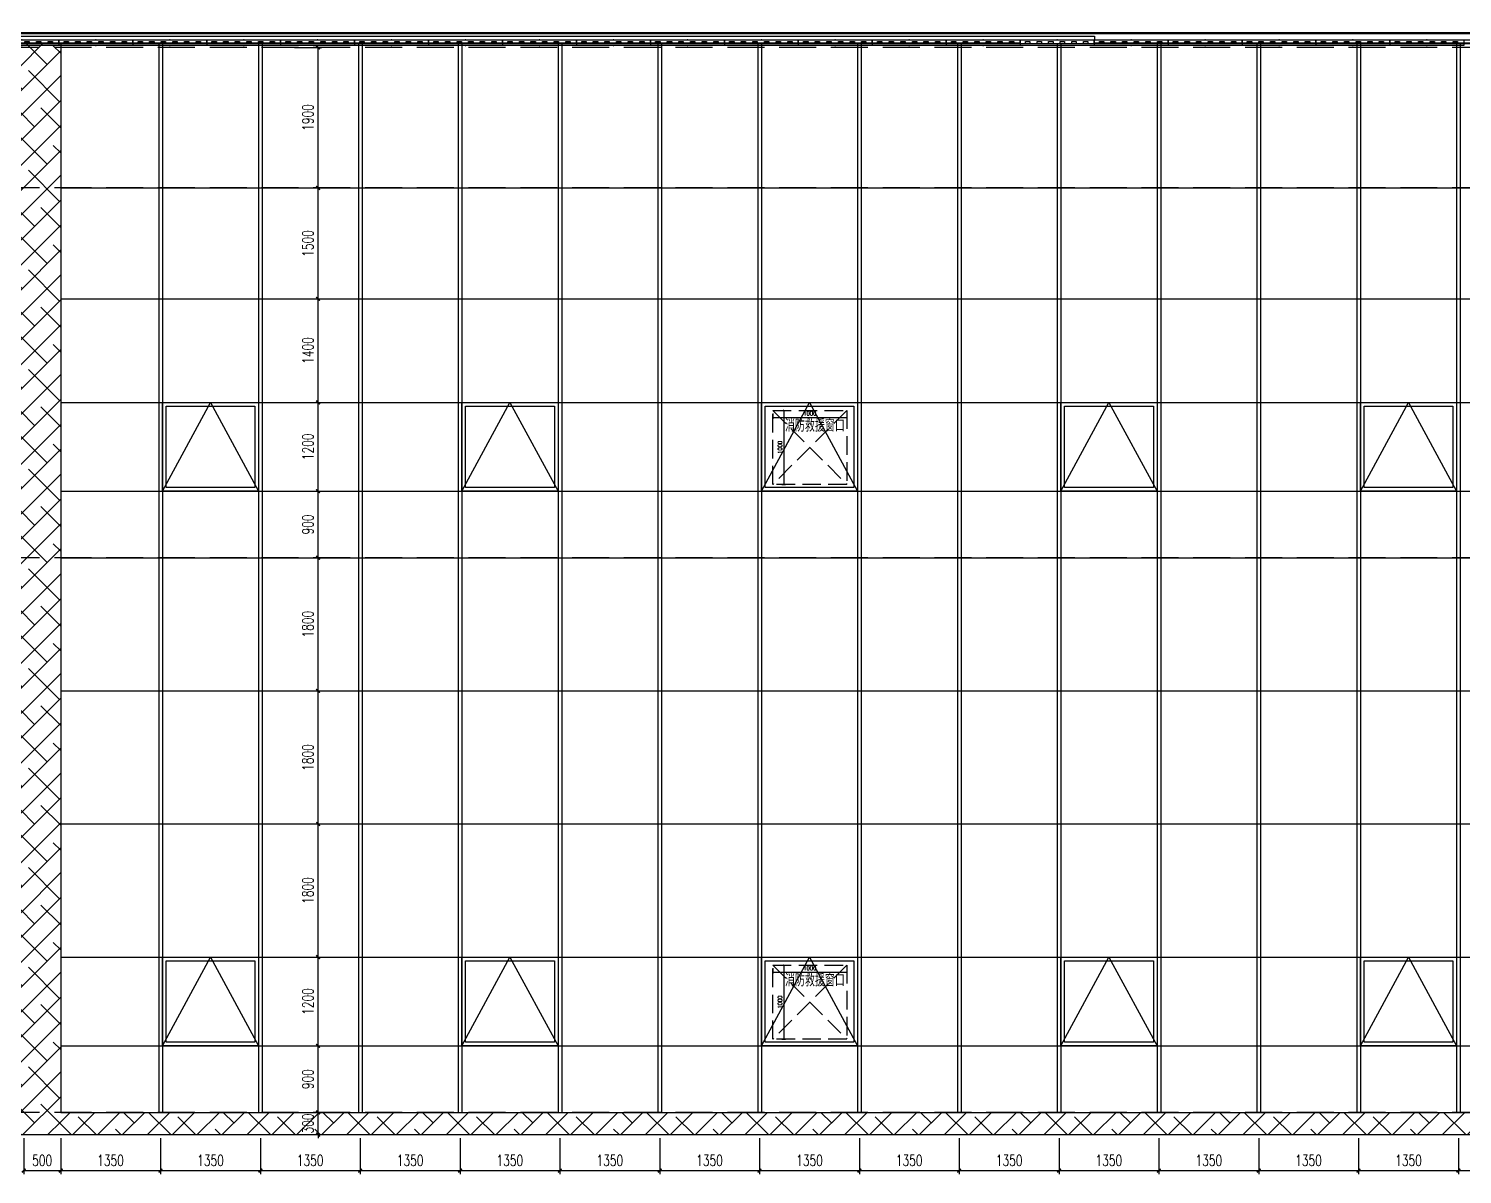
# Model space of a CAD drawing. Extents: x -2377130 to 293730, y -2 to 754590.
# Drawn here: x -2084790 to -2065404, y 516400 to 531890 of the extents above; entities that cross this region are included whole.
import ezdxf
from ezdxf.enums import TextEntityAlignment as Align

# ---------------------------------------------------------------- set-up
doc = ezdxf.new("R2010")
doc.units = 0
doc.header["$LTSCALE"] = 1000
doc.header["$MEASUREMENT"] = 0
for name, pattern in [('__DASH', [0.35, 0.25, -0.1]), ('DASH', [0.35, 0.25, -0.1]), ('DOTE', [2.42, 2, -0.2, 0.02, -0.2])]:
    doc.linetypes.add(name, pattern=pattern)
doc.layers.get('Defpoints').update_dxf_attribs({"color": 210})
for name, color, linetype in [('A-AXIS-DOTE', 14, 'DOTE'), ('A-AXIS-DP', 126, 'Continuous'), ('A-HATCH-2', 251, 'Continuous'), ('A-LIN-V', 9, 'Continuous'), ('A-SFCE', 30, 'Continuous'), ('A-WINDOW', 140, 'Continuous'), ('AS-WALL', 40, 'Continuous'), ('DIM-照明', 3, 'Continuous'), ('EQUIP-照明', 3, 'Continuous'), ('PUB_DIM', 3, 'Continuous'), ('建-文字', 7, 'Continuous')]:
    doc.layers.add(name, color=color, linetype=linetype)
doc.layers.add('A-WALL-HATCH', color=8, linetype='Continuous', lineweight=13)
doc.styles.add('_TCH_DIM_T3', font='SIMPLEX', dxfattribs={"width": 0.705882, "bigfont": 'GBCBIG'})
doc.styles.add('_TEL_DIM', font='SIMPLEX', dxfattribs={"width": 0.8, "height": 3.5, "bigfont": 'HZTXT'})
doc.styles.add('A-STANDARD', font='SIMPLEX', dxfattribs={"bigfont": 'GBCBIG'})
doc.dimstyles.new('_TCH_ARCH&&20', dxfattribs={"dimtxt": 59.5, "dimasz": 20, "dimexe": 20, "dimexo": 20, "dimgap": 25.25, "dimtad": 1, "dimdec": 0, "dimzin": 0, "dimdsep": 46, "dimtxsty": '_TCH_DIM_T3', "dimblk": 'ARCHTICK', "dimcen": 0.09, "dimclrt": 7, "dimazin": 2, "dimtfac": 1, "dimtdec": 0, "dimtix": 1, "dimtmove": 2, "dimatfit": 3, "dimfxl": 0, "dimtolj": 1, "dimtzin": 0, "dimarcsym": 0})
doc.dimstyles.new('_TCH_ARCH&&50', dxfattribs={"dimtxt": 148.75, "dimasz": 50, "dimexe": 50, "dimexo": 50, "dimgap": 63.125, "dimtad": 1, "dimdec": 0, "dimzin": 0, "dimdsep": 46, "dimtxsty": '_TCH_DIM_T3', "dimblk": 'ARCHTICK', "dimcen": 0.09, "dimclrt": 7, "dimazin": 2, "dimtfac": 1, "dimtdec": 0, "dimtix": 1, "dimtmove": 2, "dimatfit": 3, "dimfxl": 0, "dimtolj": 1, "dimtzin": 0, "dimarcsym": 0})
pattern_1 = [(45, (0, 0), (-168.379802, 168.379802), []), (135, (0, 0), (-505.139407, 168.379802), [595.3125, -357.1875])]

# ---------------------------------------------------------------- blocks, each defined once
blk = doc.blocks.new('34543')
at = {"layer": 'A-WINDOW', "color": 8}
for p, q in [((-2029402, 531687), (-2029402, 517237)), ((-2029352, 531687), (-2029352, 517237))]:
    blk.add_line(p, q, dxfattribs=at)
blk = doc.blocks.new('w42343')
at = {"layer": 'A-WINDOW', "color": 8}
blk.add_lwpolyline([(-2124382, 518137), (-2123732, 519337), (-2123082, 518137)], dxfattribs=at)
for points in [[(-2124382, 519337), (-2123082, 519337), (-2123082, 518137), (-2124382, 518137)], [(-2124332, 519287), (-2123132, 519287), (-2123132, 518187), (-2124332, 518187)]]:
    blk.add_lwpolyline(points, close=True, dxfattribs=at)
blk = doc.blocks.new('_ArchTick')
at = {"color": 0, "linetype": 'ByBlock', "const_width": 0.4}
blk.add_lwpolyline([(-0.5, -0.5), (0.5, 0.5)], dxfattribs=at)
blk = doc.blocks.new('*D596')
at = {"layer": 'Defpoints', "color": 0}
for p in [(74222, -10680), (75222, -10680), (75222, -10754)]:
    blk.add_point(p, dxfattribs=at)
at = {"layer": 'PUB_DIM', "color": 0, "lineweight": -2}
for p, q in [((74222, -10700), (74222, -10774)), ((74222, -10754), (75222, -10754)), ((75222, -10700), (75222, -10774))]:
    blk.add_line(p, q, dxfattribs=at)
at = {"layer": 'PUB_DIM', "color": 0, "lineweight": -2, "xscale": 20, "yscale": 20, "zscale": 20, "rotation": 180}
blk.add_blockref('_ArchTick', (74222, -10754), dxfattribs=at)
at = {"layer": 'PUB_DIM', "color": 0, "lineweight": -2, "xscale": 20, "yscale": 20, "zscale": 20}
blk.add_blockref('_ArchTick', (75222, -10754), dxfattribs=at)
at = {"layer": 'PUB_DIM', "color": 7, "insert": (74722, -10699), "char_height": 59.5, "attachment_point": 5, "style": '_TCH_DIM_T3'}
blk.add_mtext('\\A1;1000', dxfattribs=at)
blk = doc.blocks.new('*D597')
at = {"layer": 'Defpoints', "color": 0}
for p in [(74323, -10659), (74374, -10659), (74323, -11659)]:
    blk.add_point(p, dxfattribs=at)
at = {"layer": 'PUB_DIM', "color": 0, "lineweight": -2}
for p, q in [((74343, -10659), (74394, -10659)), ((74374, -11659), (74374, -10659)), ((74343, -11659), (74394, -11659))]:
    blk.add_line(p, q, dxfattribs=at)
at = {"layer": 'PUB_DIM', "color": 0, "lineweight": -2, "xscale": 20, "yscale": 20, "zscale": 20}
for p, rotation in [((74374, -10659), 90), ((74374, -11659), 270)]:
    blk.add_blockref('_ArchTick', p, dxfattribs=dict(at, rotation=rotation))
at = {"layer": 'PUB_DIM', "color": 7, "insert": (74319, -11159), "char_height": 59.5, "attachment_point": 5, "rotation": 90, "style": '_TCH_DIM_T3'}
blk.add_mtext('\\A1;1000', dxfattribs=at)
blk = doc.blocks.new('*D572')
at = {"layer": 'A-AXIS-DP', "color": 0, "lineweight": -2}
for p, q in [((-2065457, 516887), (-2065457, 516400)), ((-2064107, 516887), (-2064107, 516400)), ((-2065457, 516450), (-2064107, 516450))]:
    blk.add_line(p, q, dxfattribs=at)
at = {"layer": 'Defpoints', "color": 0}
for p in [(-2065457, 516937), (-2064107, 516937), (-2064107, 516450)]:
    blk.add_point(p, dxfattribs=at)
at = {"layer": 'A-AXIS-DP', "color": 0, "lineweight": -2, "xscale": 50, "yscale": 50, "zscale": 50, "rotation": 180}
blk.add_blockref('_ArchTick', (-2065457, 516450), dxfattribs=at)
at = {"layer": 'A-AXIS-DP', "color": 0, "lineweight": -2, "xscale": 50, "yscale": 50, "zscale": 50}
blk.add_blockref('_ArchTick', (-2064107, 516450), dxfattribs=at)
at = {"layer": 'A-AXIS-DP', "color": 7, "insert": (-2064782, 516587), "char_height": 148.8, "attachment_point": 5, "style": '_TCH_DIM_T3'}
blk.add_mtext('\\A1;1350', dxfattribs=at)
blk = doc.blocks.new('*D571')
at = {"layer": 'A-AXIS-DP', "color": 0, "lineweight": -2}
for p, q in [((-2066807, 516887), (-2066807, 516400)), ((-2065457, 516887), (-2065457, 516400)), ((-2066807, 516450), (-2065457, 516450))]:
    blk.add_line(p, q, dxfattribs=at)
at = {"layer": 'Defpoints', "color": 0}
for p in [(-2066807, 516937), (-2065457, 516937), (-2065457, 516450)]:
    blk.add_point(p, dxfattribs=at)
at = {"layer": 'A-AXIS-DP', "color": 0, "lineweight": -2, "xscale": 50, "yscale": 50, "zscale": 50, "rotation": 180}
blk.add_blockref('_ArchTick', (-2066807, 516450), dxfattribs=at)
at = {"layer": 'A-AXIS-DP', "color": 0, "lineweight": -2, "xscale": 50, "yscale": 50, "zscale": 50}
blk.add_blockref('_ArchTick', (-2065457, 516450), dxfattribs=at)
at = {"layer": 'A-AXIS-DP', "color": 7, "insert": (-2066132, 516587), "char_height": 148.8, "attachment_point": 5, "style": '_TCH_DIM_T3'}
blk.add_mtext('\\A1;1350', dxfattribs=at)
blk = doc.blocks.new('*D570')
at = {"layer": 'A-AXIS-DP', "color": 0, "lineweight": -2}
for p, q in [((-2068157, 516887), (-2068157, 516400)), ((-2066807, 516887), (-2066807, 516400)), ((-2068157, 516450), (-2066807, 516450))]:
    blk.add_line(p, q, dxfattribs=at)
at = {"layer": 'Defpoints', "color": 0}
for p in [(-2068157, 516937), (-2066807, 516937), (-2066807, 516450)]:
    blk.add_point(p, dxfattribs=at)
at = {"layer": 'A-AXIS-DP', "color": 0, "lineweight": -2, "xscale": 50, "yscale": 50, "zscale": 50, "rotation": 180}
blk.add_blockref('_ArchTick', (-2068157, 516450), dxfattribs=at)
at = {"layer": 'A-AXIS-DP', "color": 0, "lineweight": -2, "xscale": 50, "yscale": 50, "zscale": 50}
blk.add_blockref('_ArchTick', (-2066807, 516450), dxfattribs=at)
at = {"layer": 'A-AXIS-DP', "color": 7, "insert": (-2067482, 516587), "char_height": 148.8, "attachment_point": 5, "style": '_TCH_DIM_T3'}
blk.add_mtext('\\A1;1350', dxfattribs=at)
blk = doc.blocks.new('*D569')
at = {"layer": 'A-AXIS-DP', "color": 0, "lineweight": -2}
for p, q in [((-2069507, 516887), (-2069507, 516400)), ((-2068157, 516887), (-2068157, 516400)), ((-2069507, 516450), (-2068157, 516450))]:
    blk.add_line(p, q, dxfattribs=at)
at = {"layer": 'Defpoints', "color": 0}
for p in [(-2069507, 516937), (-2068157, 516937), (-2068157, 516450)]:
    blk.add_point(p, dxfattribs=at)
at = {"layer": 'A-AXIS-DP', "color": 0, "lineweight": -2, "xscale": 50, "yscale": 50, "zscale": 50, "rotation": 180}
blk.add_blockref('_ArchTick', (-2069507, 516450), dxfattribs=at)
at = {"layer": 'A-AXIS-DP', "color": 0, "lineweight": -2, "xscale": 50, "yscale": 50, "zscale": 50}
blk.add_blockref('_ArchTick', (-2068157, 516450), dxfattribs=at)
at = {"layer": 'A-AXIS-DP', "color": 7, "insert": (-2068832, 516587), "char_height": 148.8, "attachment_point": 5, "style": '_TCH_DIM_T3'}
blk.add_mtext('\\A1;1350', dxfattribs=at)
blk = doc.blocks.new('*D568')
at = {"layer": 'A-AXIS-DP', "color": 0, "lineweight": -2}
for p, q in [((-2070857, 516887), (-2070857, 516400)), ((-2069507, 516887), (-2069507, 516400)), ((-2070857, 516450), (-2069507, 516450))]:
    blk.add_line(p, q, dxfattribs=at)
at = {"layer": 'Defpoints', "color": 0}
for p in [(-2070857, 516937), (-2069507, 516937), (-2069507, 516450)]:
    blk.add_point(p, dxfattribs=at)
at = {"layer": 'A-AXIS-DP', "color": 0, "lineweight": -2, "xscale": 50, "yscale": 50, "zscale": 50, "rotation": 180}
blk.add_blockref('_ArchTick', (-2070857, 516450), dxfattribs=at)
at = {"layer": 'A-AXIS-DP', "color": 0, "lineweight": -2, "xscale": 50, "yscale": 50, "zscale": 50}
blk.add_blockref('_ArchTick', (-2069507, 516450), dxfattribs=at)
at = {"layer": 'A-AXIS-DP', "color": 7, "insert": (-2070182, 516587), "char_height": 148.8, "attachment_point": 5, "style": '_TCH_DIM_T3'}
blk.add_mtext('\\A1;1350', dxfattribs=at)
blk = doc.blocks.new('*D567')
at = {"layer": 'A-AXIS-DP', "color": 0, "lineweight": -2}
for p, q in [((-2072207, 516887), (-2072207, 516400)), ((-2070857, 516887), (-2070857, 516400)), ((-2072207, 516450), (-2070857, 516450))]:
    blk.add_line(p, q, dxfattribs=at)
at = {"layer": 'Defpoints', "color": 0}
for p in [(-2072207, 516937), (-2070857, 516937), (-2070857, 516450)]:
    blk.add_point(p, dxfattribs=at)
at = {"layer": 'A-AXIS-DP', "color": 0, "lineweight": -2, "xscale": 50, "yscale": 50, "zscale": 50, "rotation": 180}
blk.add_blockref('_ArchTick', (-2072207, 516450), dxfattribs=at)
at = {"layer": 'A-AXIS-DP', "color": 0, "lineweight": -2, "xscale": 50, "yscale": 50, "zscale": 50}
blk.add_blockref('_ArchTick', (-2070857, 516450), dxfattribs=at)
at = {"layer": 'A-AXIS-DP', "color": 7, "insert": (-2071532, 516587), "char_height": 148.8, "attachment_point": 5, "style": '_TCH_DIM_T3'}
blk.add_mtext('\\A1;1350', dxfattribs=at)
blk = doc.blocks.new('*D566')
at = {"layer": 'A-AXIS-DP', "color": 0, "lineweight": -2}
for p, q in [((-2073557, 516887), (-2073557, 516400)), ((-2072207, 516887), (-2072207, 516400)), ((-2073557, 516450), (-2072207, 516450))]:
    blk.add_line(p, q, dxfattribs=at)
at = {"layer": 'Defpoints', "color": 0}
for p in [(-2073557, 516937), (-2072207, 516937), (-2072207, 516450)]:
    blk.add_point(p, dxfattribs=at)
at = {"layer": 'A-AXIS-DP', "color": 0, "lineweight": -2, "xscale": 50, "yscale": 50, "zscale": 50, "rotation": 180}
blk.add_blockref('_ArchTick', (-2073557, 516450), dxfattribs=at)
at = {"layer": 'A-AXIS-DP', "color": 0, "lineweight": -2, "xscale": 50, "yscale": 50, "zscale": 50}
blk.add_blockref('_ArchTick', (-2072207, 516450), dxfattribs=at)
at = {"layer": 'A-AXIS-DP', "color": 7, "insert": (-2072882, 516587), "char_height": 148.8, "attachment_point": 5, "style": '_TCH_DIM_T3'}
blk.add_mtext('\\A1;1350', dxfattribs=at)
blk = doc.blocks.new('*D565')
at = {"layer": 'A-AXIS-DP', "color": 0, "lineweight": -2}
for p, q in [((-2074907, 516887), (-2074907, 516400)), ((-2073557, 516887), (-2073557, 516400)), ((-2074907, 516450), (-2073557, 516450))]:
    blk.add_line(p, q, dxfattribs=at)
at = {"layer": 'Defpoints', "color": 0}
for p in [(-2074907, 516937), (-2073557, 516937), (-2073557, 516450)]:
    blk.add_point(p, dxfattribs=at)
at = {"layer": 'A-AXIS-DP', "color": 0, "lineweight": -2, "xscale": 50, "yscale": 50, "zscale": 50, "rotation": 180}
blk.add_blockref('_ArchTick', (-2074907, 516450), dxfattribs=at)
at = {"layer": 'A-AXIS-DP', "color": 0, "lineweight": -2, "xscale": 50, "yscale": 50, "zscale": 50}
blk.add_blockref('_ArchTick', (-2073557, 516450), dxfattribs=at)
at = {"layer": 'A-AXIS-DP', "color": 7, "insert": (-2074232, 516587), "char_height": 148.8, "attachment_point": 5, "style": '_TCH_DIM_T3'}
blk.add_mtext('\\A1;1350', dxfattribs=at)
blk = doc.blocks.new('*D564')
at = {"layer": 'A-AXIS-DP', "color": 0, "lineweight": -2}
for p, q in [((-2076257, 516887), (-2076257, 516400)), ((-2074907, 516887), (-2074907, 516400)), ((-2076257, 516450), (-2074907, 516450))]:
    blk.add_line(p, q, dxfattribs=at)
at = {"layer": 'Defpoints', "color": 0}
for p in [(-2076257, 516937), (-2074907, 516937), (-2074907, 516450)]:
    blk.add_point(p, dxfattribs=at)
at = {"layer": 'A-AXIS-DP', "color": 0, "lineweight": -2, "xscale": 50, "yscale": 50, "zscale": 50, "rotation": 180}
blk.add_blockref('_ArchTick', (-2076257, 516450), dxfattribs=at)
at = {"layer": 'A-AXIS-DP', "color": 0, "lineweight": -2, "xscale": 50, "yscale": 50, "zscale": 50}
blk.add_blockref('_ArchTick', (-2074907, 516450), dxfattribs=at)
at = {"layer": 'A-AXIS-DP', "color": 7, "insert": (-2075582, 516587), "char_height": 148.8, "attachment_point": 5, "style": '_TCH_DIM_T3'}
blk.add_mtext('\\A1;1350', dxfattribs=at)
blk = doc.blocks.new('*D563')
at = {"layer": 'A-AXIS-DP', "color": 0, "lineweight": -2}
for p, q in [((-2077607, 516887), (-2077607, 516400)), ((-2076257, 516887), (-2076257, 516400)), ((-2077607, 516450), (-2076257, 516450))]:
    blk.add_line(p, q, dxfattribs=at)
at = {"layer": 'Defpoints', "color": 0}
for p in [(-2077607, 516937), (-2076257, 516937), (-2076257, 516450)]:
    blk.add_point(p, dxfattribs=at)
at = {"layer": 'A-AXIS-DP', "color": 0, "lineweight": -2, "xscale": 50, "yscale": 50, "zscale": 50, "rotation": 180}
blk.add_blockref('_ArchTick', (-2077607, 516450), dxfattribs=at)
at = {"layer": 'A-AXIS-DP', "color": 0, "lineweight": -2, "xscale": 50, "yscale": 50, "zscale": 50}
blk.add_blockref('_ArchTick', (-2076257, 516450), dxfattribs=at)
at = {"layer": 'A-AXIS-DP', "color": 7, "insert": (-2076932, 516587), "char_height": 148.8, "attachment_point": 5, "style": '_TCH_DIM_T3'}
blk.add_mtext('\\A1;1350', dxfattribs=at)
blk = doc.blocks.new('*D562')
at = {"layer": 'A-AXIS-DP', "color": 0, "lineweight": -2}
for p, q in [((-2078957, 516887), (-2078957, 516400)), ((-2077607, 516887), (-2077607, 516400)), ((-2078957, 516450), (-2077607, 516450))]:
    blk.add_line(p, q, dxfattribs=at)
at = {"layer": 'Defpoints', "color": 0}
for p in [(-2078957, 516937), (-2077607, 516937), (-2077607, 516450)]:
    blk.add_point(p, dxfattribs=at)
at = {"layer": 'A-AXIS-DP', "color": 0, "lineweight": -2, "xscale": 50, "yscale": 50, "zscale": 50, "rotation": 180}
blk.add_blockref('_ArchTick', (-2078957, 516450), dxfattribs=at)
at = {"layer": 'A-AXIS-DP', "color": 0, "lineweight": -2, "xscale": 50, "yscale": 50, "zscale": 50}
blk.add_blockref('_ArchTick', (-2077607, 516450), dxfattribs=at)
at = {"layer": 'A-AXIS-DP', "color": 7, "insert": (-2078282, 516587), "char_height": 148.8, "attachment_point": 5, "style": '_TCH_DIM_T3'}
blk.add_mtext('\\A1;1350', dxfattribs=at)
blk = doc.blocks.new('*D561')
at = {"layer": 'A-AXIS-DP', "color": 0, "lineweight": -2}
for p, q in [((-2080307, 516887), (-2080307, 516400)), ((-2078957, 516887), (-2078957, 516400)), ((-2080307, 516450), (-2078957, 516450))]:
    blk.add_line(p, q, dxfattribs=at)
at = {"layer": 'Defpoints', "color": 0}
for p in [(-2080307, 516937), (-2078957, 516937), (-2078957, 516450)]:
    blk.add_point(p, dxfattribs=at)
at = {"layer": 'A-AXIS-DP', "color": 0, "lineweight": -2, "xscale": 50, "yscale": 50, "zscale": 50, "rotation": 180}
blk.add_blockref('_ArchTick', (-2080307, 516450), dxfattribs=at)
at = {"layer": 'A-AXIS-DP', "color": 0, "lineweight": -2, "xscale": 50, "yscale": 50, "zscale": 50}
blk.add_blockref('_ArchTick', (-2078957, 516450), dxfattribs=at)
at = {"layer": 'A-AXIS-DP', "color": 7, "insert": (-2079632, 516587), "char_height": 148.8, "attachment_point": 5, "style": '_TCH_DIM_T3'}
blk.add_mtext('\\A1;1350', dxfattribs=at)
blk = doc.blocks.new('*D560')
at = {"layer": 'A-AXIS-DP', "color": 0, "lineweight": -2}
for p, q in [((-2081657, 516887), (-2081657, 516400)), ((-2080307, 516887), (-2080307, 516400)), ((-2081657, 516450), (-2080307, 516450))]:
    blk.add_line(p, q, dxfattribs=at)
at = {"layer": 'Defpoints', "color": 0}
for p in [(-2081657, 516937), (-2080307, 516937), (-2080307, 516450)]:
    blk.add_point(p, dxfattribs=at)
at = {"layer": 'A-AXIS-DP', "color": 0, "lineweight": -2, "xscale": 50, "yscale": 50, "zscale": 50, "rotation": 180}
blk.add_blockref('_ArchTick', (-2081657, 516450), dxfattribs=at)
at = {"layer": 'A-AXIS-DP', "color": 0, "lineweight": -2, "xscale": 50, "yscale": 50, "zscale": 50}
blk.add_blockref('_ArchTick', (-2080307, 516450), dxfattribs=at)
at = {"layer": 'A-AXIS-DP', "color": 7, "insert": (-2080982, 516587), "char_height": 148.8, "attachment_point": 5, "style": '_TCH_DIM_T3'}
blk.add_mtext('\\A1;1350', dxfattribs=at)
blk = doc.blocks.new('*D559')
at = {"layer": 'A-AXIS-DP', "color": 0, "lineweight": -2}
for p, q in [((-2083007, 516887), (-2083007, 516400)), ((-2081657, 516887), (-2081657, 516400)), ((-2083007, 516450), (-2081657, 516450))]:
    blk.add_line(p, q, dxfattribs=at)
at = {"layer": 'Defpoints', "color": 0}
for p in [(-2083007, 516937), (-2081657, 516937), (-2081657, 516450)]:
    blk.add_point(p, dxfattribs=at)
at = {"layer": 'A-AXIS-DP', "color": 0, "lineweight": -2, "xscale": 50, "yscale": 50, "zscale": 50, "rotation": 180}
blk.add_blockref('_ArchTick', (-2083007, 516450), dxfattribs=at)
at = {"layer": 'A-AXIS-DP', "color": 0, "lineweight": -2, "xscale": 50, "yscale": 50, "zscale": 50}
blk.add_blockref('_ArchTick', (-2081657, 516450), dxfattribs=at)
at = {"layer": 'A-AXIS-DP', "color": 7, "insert": (-2082332, 516587), "char_height": 148.8, "attachment_point": 5, "style": '_TCH_DIM_T3'}
blk.add_mtext('\\A1;1350', dxfattribs=at)
blk = doc.blocks.new('*D558')
at = {"layer": 'A-AXIS-DP', "color": 0, "lineweight": -2}
for p, q in [((-2084357, 516887), (-2084357, 516400)), ((-2083007, 516887), (-2083007, 516400)), ((-2084357, 516450), (-2083007, 516450))]:
    blk.add_line(p, q, dxfattribs=at)
at = {"layer": 'Defpoints', "color": 0}
for p in [(-2084357, 516937), (-2083007, 516937), (-2083007, 516450)]:
    blk.add_point(p, dxfattribs=at)
at = {"layer": 'A-AXIS-DP', "color": 0, "lineweight": -2, "xscale": 50, "yscale": 50, "zscale": 50, "rotation": 180}
blk.add_blockref('_ArchTick', (-2084357, 516450), dxfattribs=at)
at = {"layer": 'A-AXIS-DP', "color": 0, "lineweight": -2, "xscale": 50, "yscale": 50, "zscale": 50}
blk.add_blockref('_ArchTick', (-2083007, 516450), dxfattribs=at)
at = {"layer": 'A-AXIS-DP', "color": 7, "insert": (-2083682, 516587), "char_height": 148.8, "attachment_point": 5, "style": '_TCH_DIM_T3'}
blk.add_mtext('\\A1;1350', dxfattribs=at)
blk = doc.blocks.new('*D546')
at = {"layer": 'A-AXIS-DP', "color": 0, "lineweight": -2}
for p, q in [((-2081195, 517237), (-2080827, 517237)), ((-2080877, 517237), (-2080877, 517287)), ((-2080877, 516937), (-2080877, 517237)), ((-2081195, 516937), (-2080827, 516937)), ((-2080877, 516937), (-2080877, 516887))]:
    blk.add_line(p, q, dxfattribs=at)
at = {"layer": 'Defpoints', "color": 0}
for p in [(-2081245, 517237), (-2080877, 517237), (-2081245, 516937)]:
    blk.add_point(p, dxfattribs=at)
at = {"layer": 'A-AXIS-DP', "color": 0, "lineweight": -2, "xscale": 50, "yscale": 50, "zscale": 50}
for p, rotation in [((-2080877, 517237), 270), ((-2080877, 516937), 90)]:
    blk.add_blockref('_ArchTick', p, dxfattribs=dict(at, rotation=rotation))
at = {"layer": 'A-AXIS-DP', "color": 7, "insert": (-2081015, 517087), "char_height": 148.8, "attachment_point": 5, "rotation": 90, "style": '_TCH_DIM_T3'}
blk.add_mtext('\\A1;300', dxfattribs=at)
blk = doc.blocks.new('*D545')
at = {"layer": 'A-AXIS-DP', "color": 0, "lineweight": -2}
for p, q in [((-2081195, 518137), (-2080827, 518137)), ((-2080877, 517237), (-2080877, 518137)), ((-2081195, 517237), (-2080827, 517237))]:
    blk.add_line(p, q, dxfattribs=at)
at = {"layer": 'Defpoints', "color": 0}
for p in [(-2081245, 518137), (-2080877, 518137), (-2081245, 517237)]:
    blk.add_point(p, dxfattribs=at)
at = {"layer": 'A-AXIS-DP', "color": 0, "lineweight": -2, "xscale": 50, "yscale": 50, "zscale": 50}
for p, rotation in [((-2080877, 518137), 90), ((-2080877, 517237), 270)]:
    blk.add_blockref('_ArchTick', p, dxfattribs=dict(at, rotation=rotation))
at = {"layer": 'A-AXIS-DP', "color": 7, "insert": (-2081015, 517687), "char_height": 148.8, "attachment_point": 5, "rotation": 90, "style": '_TCH_DIM_T3'}
blk.add_mtext('\\A1;900', dxfattribs=at)
blk = doc.blocks.new('*D544')
at = {"layer": 'A-AXIS-DP', "color": 0, "lineweight": -2}
for p, q in [((-2081195, 519337), (-2080827, 519337)), ((-2080877, 518137), (-2080877, 519337)), ((-2081195, 518137), (-2080827, 518137))]:
    blk.add_line(p, q, dxfattribs=at)
at = {"layer": 'Defpoints', "color": 0}
for p in [(-2081245, 519337), (-2080877, 519337), (-2081245, 518137)]:
    blk.add_point(p, dxfattribs=at)
at = {"layer": 'A-AXIS-DP', "color": 0, "lineweight": -2, "xscale": 50, "yscale": 50, "zscale": 50}
for p, rotation in [((-2080877, 519337), 90), ((-2080877, 518137), 270)]:
    blk.add_blockref('_ArchTick', p, dxfattribs=dict(at, rotation=rotation))
at = {"layer": 'A-AXIS-DP', "color": 7, "insert": (-2081015, 518737), "char_height": 148.8, "attachment_point": 5, "rotation": 90, "style": '_TCH_DIM_T3'}
blk.add_mtext('\\A1;1200', dxfattribs=at)
blk = doc.blocks.new('*D543')
at = {"layer": 'A-AXIS-DP', "color": 0, "lineweight": -2}
for p, q in [((-2081195, 521137), (-2080827, 521137)), ((-2080877, 519337), (-2080877, 521137)), ((-2081195, 519337), (-2080827, 519337))]:
    blk.add_line(p, q, dxfattribs=at)
at = {"layer": 'Defpoints', "color": 0}
for p in [(-2081245, 521137), (-2080877, 521137), (-2081245, 519337)]:
    blk.add_point(p, dxfattribs=at)
at = {"layer": 'A-AXIS-DP', "color": 0, "lineweight": -2, "xscale": 50, "yscale": 50, "zscale": 50}
for p, rotation in [((-2080877, 521137), 90), ((-2080877, 519337), 270)]:
    blk.add_blockref('_ArchTick', p, dxfattribs=dict(at, rotation=rotation))
at = {"layer": 'A-AXIS-DP', "color": 7, "insert": (-2081015, 520237), "char_height": 148.8, "attachment_point": 5, "rotation": 90, "style": '_TCH_DIM_T3'}
blk.add_mtext('\\A1;1800', dxfattribs=at)
blk = doc.blocks.new('*D542')
at = {"layer": 'A-AXIS-DP', "color": 0, "lineweight": -2}
for p, q in [((-2081195, 522937), (-2080827, 522937)), ((-2080877, 521137), (-2080877, 522937)), ((-2081195, 521137), (-2080827, 521137))]:
    blk.add_line(p, q, dxfattribs=at)
at = {"layer": 'Defpoints', "color": 0}
for p in [(-2081245, 522937), (-2080877, 522937), (-2081245, 521137)]:
    blk.add_point(p, dxfattribs=at)
at = {"layer": 'A-AXIS-DP', "color": 0, "lineweight": -2, "xscale": 50, "yscale": 50, "zscale": 50}
for p, rotation in [((-2080877, 522937), 90), ((-2080877, 521137), 270)]:
    blk.add_blockref('_ArchTick', p, dxfattribs=dict(at, rotation=rotation))
at = {"layer": 'A-AXIS-DP', "color": 7, "insert": (-2081015, 522037), "char_height": 148.8, "attachment_point": 5, "rotation": 90, "style": '_TCH_DIM_T3'}
blk.add_mtext('\\A1;1800', dxfattribs=at)
blk = doc.blocks.new('*D541')
at = {"layer": 'A-AXIS-DP', "color": 0, "lineweight": -2}
for p, q in [((-2081195, 524737), (-2080827, 524737)), ((-2080877, 522937), (-2080877, 524737)), ((-2081195, 522937), (-2080827, 522937))]:
    blk.add_line(p, q, dxfattribs=at)
at = {"layer": 'Defpoints', "color": 0}
for p in [(-2081245, 524737), (-2080877, 524737), (-2081245, 522937)]:
    blk.add_point(p, dxfattribs=at)
at = {"layer": 'A-AXIS-DP', "color": 0, "lineweight": -2, "xscale": 50, "yscale": 50, "zscale": 50}
for p, rotation in [((-2080877, 524737), 90), ((-2080877, 522937), 270)]:
    blk.add_blockref('_ArchTick', p, dxfattribs=dict(at, rotation=rotation))
at = {"layer": 'A-AXIS-DP', "color": 7, "insert": (-2081015, 523837), "char_height": 148.8, "attachment_point": 5, "rotation": 90, "style": '_TCH_DIM_T3'}
blk.add_mtext('\\A1;1800', dxfattribs=at)
blk = doc.blocks.new('*D540')
at = {"layer": 'A-AXIS-DP', "color": 0, "lineweight": -2}
for p, q in [((-2081195, 525637), (-2080827, 525637)), ((-2080877, 524737), (-2080877, 525637)), ((-2081195, 524737), (-2080827, 524737))]:
    blk.add_line(p, q, dxfattribs=at)
at = {"layer": 'Defpoints', "color": 0}
for p in [(-2081245, 525637), (-2080877, 525637), (-2081245, 524737)]:
    blk.add_point(p, dxfattribs=at)
at = {"layer": 'A-AXIS-DP', "color": 0, "lineweight": -2, "xscale": 50, "yscale": 50, "zscale": 50}
for p, rotation in [((-2080877, 525637), 90), ((-2080877, 524737), 270)]:
    blk.add_blockref('_ArchTick', p, dxfattribs=dict(at, rotation=rotation))
at = {"layer": 'A-AXIS-DP', "color": 7, "insert": (-2081015, 525187), "char_height": 148.8, "attachment_point": 5, "rotation": 90, "style": '_TCH_DIM_T3'}
blk.add_mtext('\\A1;900', dxfattribs=at)
blk = doc.blocks.new('*D539')
at = {"layer": 'A-AXIS-DP', "color": 0, "lineweight": -2}
for p, q in [((-2081195, 526837), (-2080827, 526837)), ((-2080877, 525637), (-2080877, 526837)), ((-2081195, 525637), (-2080827, 525637))]:
    blk.add_line(p, q, dxfattribs=at)
at = {"layer": 'Defpoints', "color": 0}
for p in [(-2081245, 526837), (-2080877, 526837), (-2081245, 525637)]:
    blk.add_point(p, dxfattribs=at)
at = {"layer": 'A-AXIS-DP', "color": 0, "lineweight": -2, "xscale": 50, "yscale": 50, "zscale": 50}
for p, rotation in [((-2080877, 526837), 90), ((-2080877, 525637), 270)]:
    blk.add_blockref('_ArchTick', p, dxfattribs=dict(at, rotation=rotation))
at = {"layer": 'A-AXIS-DP', "color": 7, "insert": (-2081015, 526237), "char_height": 148.8, "attachment_point": 5, "rotation": 90, "style": '_TCH_DIM_T3'}
blk.add_mtext('\\A1;1200', dxfattribs=at)
blk = doc.blocks.new('*D538')
at = {"layer": 'A-AXIS-DP', "color": 0, "lineweight": -2}
for p, q in [((-2081195, 528237), (-2080827, 528237)), ((-2080877, 526837), (-2080877, 528237)), ((-2081195, 526837), (-2080827, 526837))]:
    blk.add_line(p, q, dxfattribs=at)
at = {"layer": 'Defpoints', "color": 0}
for p in [(-2081245, 528237), (-2080877, 528237), (-2081245, 526837)]:
    blk.add_point(p, dxfattribs=at)
at = {"layer": 'A-AXIS-DP', "color": 0, "lineweight": -2, "xscale": 50, "yscale": 50, "zscale": 50}
for p, rotation in [((-2080877, 528237), 90), ((-2080877, 526837), 270)]:
    blk.add_blockref('_ArchTick', p, dxfattribs=dict(at, rotation=rotation))
at = {"layer": 'A-AXIS-DP', "color": 7, "insert": (-2081015, 527537), "char_height": 148.8, "attachment_point": 5, "rotation": 90, "style": '_TCH_DIM_T3'}
blk.add_mtext('\\A1;1400', dxfattribs=at)
blk = doc.blocks.new('*D537')
at = {"layer": 'A-AXIS-DP', "color": 0, "lineweight": -2}
for p, q in [((-2081195, 529737), (-2080827, 529737)), ((-2080877, 528237), (-2080877, 529737)), ((-2081195, 528237), (-2080827, 528237))]:
    blk.add_line(p, q, dxfattribs=at)
at = {"layer": 'Defpoints', "color": 0}
for p in [(-2081245, 529737), (-2080877, 529737), (-2081245, 528237)]:
    blk.add_point(p, dxfattribs=at)
at = {"layer": 'A-AXIS-DP', "color": 0, "lineweight": -2, "xscale": 50, "yscale": 50, "zscale": 50}
for p, rotation in [((-2080877, 529737), 90), ((-2080877, 528237), 270)]:
    blk.add_blockref('_ArchTick', p, dxfattribs=dict(at, rotation=rotation))
at = {"layer": 'A-AXIS-DP', "color": 7, "insert": (-2081015, 528987), "char_height": 148.8, "attachment_point": 5, "rotation": 90, "style": '_TCH_DIM_T3'}
blk.add_mtext('\\A1;1500', dxfattribs=at)
blk = doc.blocks.new('*D536')
at = {"layer": 'A-AXIS-DP', "color": 0, "lineweight": -2}
for p, q in [((-2081195, 531637), (-2080827, 531637)), ((-2080877, 529737), (-2080877, 531637)), ((-2081195, 529737), (-2080827, 529737))]:
    blk.add_line(p, q, dxfattribs=at)
at = {"layer": 'Defpoints', "color": 0}
for p in [(-2081245, 531637), (-2080877, 531637), (-2081245, 529737)]:
    blk.add_point(p, dxfattribs=at)
at = {"layer": 'A-AXIS-DP', "color": 0, "lineweight": -2, "xscale": 50, "yscale": 50, "zscale": 50}
for p, rotation in [((-2080877, 531637), 90), ((-2080877, 529737), 270)]:
    blk.add_blockref('_ArchTick', p, dxfattribs=dict(at, rotation=rotation))
at = {"layer": 'A-AXIS-DP', "color": 7, "insert": (-2081015, 530687), "char_height": 148.8, "attachment_point": 5, "rotation": 90, "style": '_TCH_DIM_T3'}
blk.add_mtext('\\A1;1900', dxfattribs=at)
blk = doc.blocks.new('*D516')
at = {"layer": 'A-AXIS-DP', "color": 0, "lineweight": -2}
for p, q in [((-2084857, 516887), (-2084857, 516400)), ((-2084357, 516887), (-2084357, 516400)), ((-2084857, 516450), (-2084357, 516450))]:
    blk.add_line(p, q, dxfattribs=at)
at = {"layer": 'Defpoints', "color": 0}
for p in [(-2084857, 516937), (-2084357, 516937), (-2084357, 516450)]:
    blk.add_point(p, dxfattribs=at)
at = {"layer": 'A-AXIS-DP', "color": 0, "lineweight": -2, "xscale": 50, "yscale": 50, "zscale": 50, "rotation": 180}
blk.add_blockref('_ArchTick', (-2084857, 516450), dxfattribs=at)
at = {"layer": 'A-AXIS-DP', "color": 0, "lineweight": -2, "xscale": 50, "yscale": 50, "zscale": 50}
blk.add_blockref('_ArchTick', (-2084357, 516450), dxfattribs=at)
at = {"layer": 'A-AXIS-DP', "color": 7, "insert": (-2084607, 516587), "char_height": 148.8, "attachment_point": 5, "style": '_TCH_DIM_T3'}
blk.add_mtext('\\A1;500', dxfattribs=at)
blk = doc.blocks.new('12ZA')
at = {"color": 3}
for p, q in [((11454727, 202786), (11455727, 202786)), ((11454727, 202712), (11454727, 202786)), ((11455727, 202712), (11455727, 202786)), ((11454727, 202712), (11454727, 202737)), ((11455727, 202712), (11454727, 202712)), ((11454812, 202763), (11454871, 202763)), ((11454812, 202734), (11454812, 202763)), ((11454871, 202734), (11454812, 202734)), ((11454871, 202763), (11454871, 202734)), ((11454969, 202763), (11455028, 202763)), ((11454969, 202734), (11454969, 202763)), ((11455028, 202734), (11454969, 202734)), ((11455028, 202763), (11455028, 202734)), ((11455126, 202763), (11455185, 202763)), ((11455126, 202734), (11455126, 202763)), ((11455185, 202734), (11455126, 202734)), ((11455185, 202763), (11455185, 202734)), ((11455283, 202763), (11455342, 202763)), ((11455283, 202734), (11455283, 202763)), ((11455342, 202734), (11455283, 202734)), ((11455342, 202763), (11455342, 202734)), ((11455439, 202763), (11455499, 202763)), ((11455439, 202734), (11455439, 202763)), ((11455499, 202734), (11455439, 202734)), ((11455499, 202763), (11455499, 202734)), ((11455596, 202763), (11455656, 202763)), ((11455596, 202734), (11455596, 202763)), ((11455656, 202734), (11455596, 202734)), ((11455656, 202763), (11455656, 202734)), ((11455727, 202737), (11455727, 202712))]:
    blk.add_line(p, q, dxfattribs=at)
for p in [(11455227, 202786), (11455227, 202786), (11455227, 202786), (11454727, 202749), (11454727, 202749), (11454727, 202749), (11455227, 202712), (11455227, 202712), (11455227, 202712), (11455727, 202749), (11455727, 202749), (11455727, 202749), (11455727, 202749), (11455727, 202749)]:
    blk.add_point(p, dxfattribs=at)
at = {"color": 3, "style": '_TEL_DIM', "flags": 1}
for tag in ['REMARK', 'A']:
    blk.add_attdef(tag, text='', height=0.01, dxfattribs=at).set_placement((11455227, 202712), align=Align.MIDDLE_CENTER)
blk = doc.blocks.new('$equip_U$00000141(SEELE-PC)')
at = {"color": 8}
for p in [(-1, 0), (0, 0.074), (0, -0.074), (1, -0.024)]:
    blk.add_point(p, dxfattribs=at)
at = {"color": 8, "xscale": 0.002, "yscale": 0.002, "zscale": 0.002}
blk.add_blockref('12ZA', (-22910.454, -405.497), dxfattribs=at)
at = {"color": 7, "style": '_TEL_DIM', "flags": 1}
for tag in ['A', 'REMARK']:
    blk.add_attdef(tag, text='', height=0.00002, dxfattribs=at).set_placement((0, 0), align=Align.MIDDLE_CENTER)
blk = doc.blocks.new('$equip_U$00000080(LAPTOP-0UNQ9FSO)')
at = {"color": 4}
blk.add_blockref('$equip_U$00000141(SEELE-PC)', (1, 0.074), dxfattribs=at)
at = {"color": 7, "style": '_TEL_DIM', "flags": 1}
for tag in ['A', 'REMARK']:
    blk.add_attdef(tag, text='', height=0.00002, dxfattribs=at).set_placement((0, 0), align=Align.MIDDLE_CENTER)
blk = doc.blocks.new('紧急救援窗口')
at = {"layer": 'A-LIN-V', "color": 8, "linetype": 'DASH'}
blk.add_lwpolyline([(74221.8, -10659.1), (75221.8, -10659.1), (75221.8, -11659.1), (74221.8, -11659.1)], close=True, dxfattribs=at)
for points in [[(74221.8, -10659.1), (75221.8, -11659.1)], [(75221.8, -10659.1), (74221.8, -11659.1)]]:
    blk.add_lwpolyline(points, dxfattribs=at)
at = {"layer": '建-文字', "color": 8, "style": 'A-STANDARD'}
blk.add_text('消防救援窗口', height=168.79, dxfattribs=at).set_placement((74385.5, -10947.8))
at = {"layer": 'PUB_DIM', "color": 8}
for p1, p2, distance, picture, middle in [((74221.8, -10680.5), (75221.8, -10680.5), -73.3, '*D596', (74721.8, -10698.8)), ((74323, -11659.1), (74323, -10659.1), -51.4, '*D597', (74319.4, -11159.1))]:
    dim = blk.add_aligned_dim(p1=p1, p2=p2, distance=distance, dimstyle='_TCH_ARCH&&20', dxfattribs=at)
    dim.commit()
    dim.dimension.update_dxf_attribs({"geometry": picture, "text_midpoint": middle})

msp = doc.modelspace()

# ---------------------------------------------------------------- hatches: boundary and pattern name
at = {"layer": 'A-HATCH-2'}
h = msp.add_hatch(dxfattribs=at)
h.set_pattern_fill('ANSI38', color=8, scale=150)
h.set_pattern_definition(pattern_1)
h.paths.add_polyline_path([(-2084906.9, 531687.5), (-2084356.9, 531687.5), (-2084356.9, 516937.5), (-2084906.9, 516937.5)])
h = msp.add_hatch(dxfattribs=at)
h.set_pattern_fill('ANSI38', color=8, scale=150)
h.set_pattern_definition(pattern_1)
h.paths.add_polyline_path([(-2049256.9, 531687.5), (-2049006.9, 531687.5), (-2049006.9, 516937.5), (-2084356.9, 516937.5), (-2084356.9, 517237.5), (-2049256.9, 517237.5)])

# ---------------------------------------------------------------- linework, layer by layer
at = {"layer": 'A-AXIS-DOTE', "color": 8, "linetype": '__DASH', "ltscale": 2}
for p, q in [((-2028641.9, 531637.5), (-2131130, 531637.5)), ((-2028641.9, 529737.5), (-2131130, 529737.5)), ((-2028641.9, 524737.5), (-2131130, 524737.5)), ((-2028641.9, 517237.5), (-2131130, 517237.5))]:
    msp.add_line(p, q, dxfattribs=at)
at = {"layer": 'A-HATCH-2', "color": 8}
for p, q in [((-2084356.9, 529737.5), (-2049256.9, 529737.5)), ((-2084356.9, 528237.5), (-2049256.9, 528237.5)), ((-2084356.9, 526837.5), (-2049256.9, 526837.5)), ((-2084356.9, 525637.5), (-2049256.9, 525637.5)), ((-2084356.9, 524737.5), (-2049256.9, 524737.5)), ((-2084356.9, 522937.5), (-2049256.9, 522937.5)), ((-2084356.9, 521137.5), (-2049256.9, 521137.5)), ((-2084356.9, 519337.5), (-2049256.9, 519337.5)), ((-2084356.9, 518137.5), (-2049256.9, 518137.5)), ((-2084356.9, 517237.5), (-2049280.8, 517237.5))]:
    msp.add_line(p, q, dxfattribs=at)
at = {"layer": 'A-LIN-V', "color": 8}
for p, q in [((-2126456.9, 531737.5), (-2035056.9, 531737.5)), ((-2126456.9, 531687.5), (-2035056.9, 531687.5)), ((-2084356.9, 531687.5), (-2084356.9, 517237.5)), ((-2084356.9, 517237.5), (-2049256.9, 517237.5))]:
    msp.add_line(p, q, dxfattribs=at)
at = {"layer": 'AS-WALL', "color": 8}
msp.add_line((-2130660, 516937.5), (-2027960, 516937.5), dxfattribs=at)
at = {"layer": 'DIM-照明', "color": 6}
for points in [[(-2095260, 531890), (-2095260, 531790), (-2070380, 531790), (-2070382.9, 531700), (-2047382.9, 531700)], [(-2046382.9, 531700), (-2046382.9, 531820), (-2095200, 531820), (-2095200, 531890)], [(-2095170, 531890), (-2095170, 531840), (-2034990, 531840), (-2034990, 520940), (-2035090, 520937.5), (-2035090, 517937.5)], [(-2094382.9, 531700), (-2071382.9, 531700)]]:
    msp.add_lwpolyline(points, dxfattribs=at)

# ---------------------------------------------------------------- block references
at = {"layer": 'A-LIN-V', "color": 8, "xscale": -1}
for p in [(-4112383.9, 0), (-4111033.9, 0), (-4109683.9, 0), (-4108333.9, 0), (-4106983.9, 0), (-4105633.9, 0), (-4104283.9, 0), (-4102933.9, 0), (-4101583.9, 0), (-4100233.9, 0), (-4098883.9, 0), (-4097533.9, 0), (-4096183.9, 0), (-4094833.9, 0)]:
    msp.add_blockref('34543', p, dxfattribs=at)
at = {"layer": 'A-SFCE', "color": 8}
for p in [(-2148949.5, 537387.8), (-2148949.5, 529887.8)]:
    msp.add_blockref('紧急救援窗口', p, dxfattribs=at)
at = {"layer": 'A-WALL-HATCH', "color": 8}
for p in [(41400, 7500), (45450, 7500), (49500, 7500), (53550, 7500), (57600, 7500), (41400, 0), (45450, 0), (49500, 0), (53550, 0), (57600, 0)]:
    msp.add_blockref('w42343', p, dxfattribs=at)
at = {"layer": 'EQUIP-照明', "color": 8, "xscale": 500, "yscale": 500, "zscale": 500, "rotation": 180}
for p in [(-2084382.9, 531737.5), (-2083382.9, 531737.5), (-2082382.9, 531737.5), (-2081382.9, 531737.5), (-2080382.9, 531737.5), (-2079382.9, 531737.5), (-2078382.9, 531737.5), (-2077382.9, 531737.5), (-2076382.9, 531737.5), (-2075382.9, 531737.5), (-2074382.9, 531737.5), (-2073382.9, 531737.5), (-2072382.9, 531737.5), (-2071382.9, 531737.5), (-2070382.9, 531737.5), (-2069382.9, 531737.5), (-2068382.9, 531737.5), (-2067382.9, 531737.5), (-2066382.9, 531737.5), (-2065382.9, 531737.5)]:
    msp.add_blockref('$equip_U$00000080(LAPTOP-0UNQ9FSO)', p, dxfattribs=at)

# ---------------------------------------------------------------- dimensions: what is measured, and where the dimension line sits
at = {"layer": 'A-AXIS-DP', "color": 8}
for p1, p2, distance, picture, middle in [((-2081245, 529737.5), (-2081245, 531637.5), -368, '*D536', (-2081014.5, 530687.5)), ((-2081245, 528237.5), (-2081245, 529737.5), -368, '*D537', (-2081014.5, 528987.5)), ((-2081245, 526837.5), (-2081245, 528237.5), -368, '*D538', (-2081014.5, 527537.5)), ((-2081245, 525637.5), (-2081245, 526837.5), -368, '*D539', (-2081014.5, 526237.5)), ((-2081245, 524737.5), (-2081245, 525637.5), -368, '*D540', (-2081014.5, 525187.5)), ((-2081245, 522937.5), (-2081245, 524737.5), -368, '*D541', (-2081014.5, 523837.5)), ((-2081245, 521137.5), (-2081245, 522937.5), -368, '*D542', (-2081014.5, 522037.5)), ((-2081245, 519337.5), (-2081245, 521137.5), -368, '*D543', (-2081014.5, 520237.5)), ((-2081245, 518137.5), (-2081245, 519337.5), -368, '*D544', (-2081014.5, 518737.5)), ((-2081245, 517237.5), (-2081245, 518137.5), -368, '*D545', (-2081014.5, 517687.5)), ((-2081245, 516937.5), (-2081245, 517237.5), -368, '*D546', (-2081014.5, 517087.5)), ((-2084856.9, 516937.5), (-2084356.9, 516937.5), -487.5, '*D516', (-2084606.9, 516587.5)), ((-2084356.9, 516937.5), (-2083006.9, 516937.5), -487.5, '*D558', (-2083681.9, 516587.5)), ((-2083006.9, 516937.5), (-2081656.9, 516937.5), -487.5, '*D559', (-2082331.9, 516587.5)), ((-2081656.9, 516937.5), (-2080306.9, 516937.5), -487.5, '*D560', (-2080981.9, 516587.5)), ((-2080306.9, 516937.5), (-2078956.9, 516937.5), -487.5, '*D561', (-2079631.9, 516587.5)), ((-2078956.9, 516937.5), (-2077606.9, 516937.5), -487.5, '*D562', (-2078281.9, 516587.5)), ((-2077606.9, 516937.5), (-2076256.9, 516937.5), -487.5, '*D563', (-2076931.9, 516587.5)), ((-2076256.9, 516937.5), (-2074906.9, 516937.5), -487.5, '*D564', (-2075581.9, 516587.5)), ((-2074906.9, 516937.5), (-2073556.9, 516937.5), -487.5, '*D565', (-2074231.9, 516587.5)), ((-2073556.9, 516937.5), (-2072206.9, 516937.5), -487.5, '*D566', (-2072881.9, 516587.5)), ((-2072206.9, 516937.5), (-2070856.9, 516937.5), -487.5, '*D567', (-2071531.9, 516587.5)), ((-2070856.9, 516937.5), (-2069506.9, 516937.5), -487.5, '*D568', (-2070181.9, 516587.5)), ((-2069506.9, 516937.5), (-2068156.9, 516937.5), -487.5, '*D569', (-2068831.9, 516587.5)), ((-2068156.9, 516937.5), (-2066806.9, 516937.5), -487.5, '*D570', (-2067481.9, 516587.5)), ((-2066806.9, 516937.5), (-2065456.9, 516937.5), -487.5, '*D571', (-2066131.9, 516587.5)), ((-2065456.9, 516937.5), (-2064106.9, 516937.5), -487.5, '*D572', (-2064781.9, 516587.5))]:
    dim = msp.add_aligned_dim(p1=p1, p2=p2, distance=distance, dimstyle='_TCH_ARCH&&50', dxfattribs=at)
    dim.commit()
    dim.dimension.update_dxf_attribs({"geometry": picture, "text_midpoint": middle})

doc.saveas('drawing.dxf')
